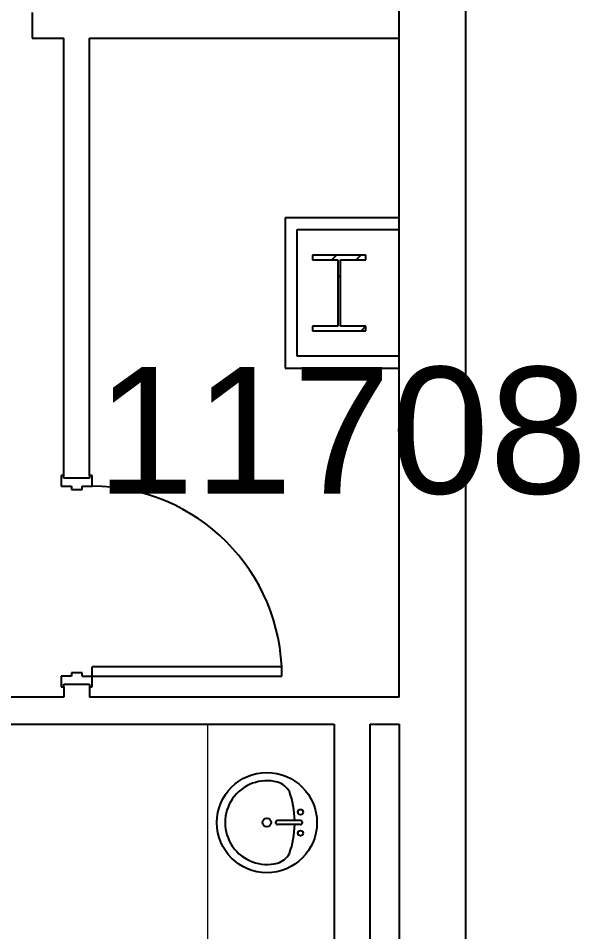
# Model space of a CAD drawing. Header units: inches. Extents: x -60 to 5673, y -29 to 4299.
# Drawn here: x 2057.4 to 2164, y 3206 to 3379.1 of the extents above; entities that cross this region are included whole.
import ezdxf

# ---------------------------------------------------------------- set-up
doc = ezdxf.new("R2010")
doc.units = ezdxf.units.IN
doc.header["$LTSCALE"] = 96
doc.header["$MEASUREMENT"] = 0
for name, color, linetype in [('A-ANNO-ROOM', 4, 'Continuous'), ('A-COLS', 5, 'Continuous'), ('A-DOOR', 2, 'Continuous'), ('A-FLOR-CASE', 3, 'Continuous'), ('A-FLOR-PFIX', 2, 'Continuous'), ('A-WALL-FULL', 6, 'Continuous')]:
    doc.layers.add(name, color=color, linetype=linetype)
doc.layers.add('AE-113$0$A-WALL-PATT', color=2, linetype='Continuous', lineweight=9)
doc.styles.add('ARIAL', font='arial.ttf')
pattern_1 = [(0, (0, 0), (30.72, 7.68), [1.267, -21.773, 1.267, -21.773, -122.88]), (0, (0, 0), (30.72, 7.68), [-46.08, 1.267, -44.813, 1.267, -21.773, -53.76]), (0, (0, 0), (30.72, 7.68), [-115.2, 1.267, -14.093, 1.267, -37.133]), (120, (11.52, 3.84), (-22.011075, 22.7643), [1.267, -21.773, 1.267, -21.773, -122.88]), (120, (11.52, 3.84), (-22.011075, 22.7643), [-46.08, 1.267, -44.813, 1.267, -21.773, -53.76]), (120, (11.52, 3.84), (-22.011075, 22.7643), [-115.2, 1.267, -14.093, 1.267, -37.133]), (240, (15.36, 19.2), (-8.708925, -30.4443), [1.267, -21.773, 1.267, -21.773, -122.88]), (240, (15.36, 19.2), (-8.708925, -30.4443), [-46.08, 1.267, -44.813, 1.267, -21.773, -53.76]), (240, (15.36, 19.2), (-8.708925, -30.4443), [-115.2, 1.267, -14.093, 1.267, -37.133])]
pattern_2 = [(0, (0, 0), (0, 0.48), [18, -9])]

msp = doc.modelspace()

# ---------------------------------------------------------------- hatches: boundary and pattern name
at = {"layer": 'A-COLS'}
h = msp.add_hatch(dxfattribs=at)
h.set_pattern_fill('FP_46', color=256, style=0, pattern_type=2)
h.set_pattern_definition([(45, (-0.0003, 0.0002), (-9.503515, 9.503515), []), (45, (-0.0003, 14.4), (-9.503515, 9.503515), [])])
h.paths.add_polyline_path([(2113.26, 3319.92), (2123.39, 3319.92), (2123.39, 3320.78), (2118.58, 3320.78), (2118.58, 3333.38), (2123.39, 3333.38), (2123.39, 3334.23), (2113.26, 3334.23), (2113.26, 3333.38), (2118.07, 3333.38), (2118.07, 3320.78), (2113.26, 3320.78)], flags=0)
at = {"layer": 'AE-113$0$A-WALL-PATT', "lineweight": 9}
h = msp.add_hatch(dxfattribs=at)
h.set_pattern_fill('FP_107', color=234, style=0, pattern_type=2)
h.set_pattern_definition(pattern_2)
h.paths.add_polyline_path([(2070.95, 3247.33), (2070.95, 3252.95), (2070.33, 3252.95), (2070.33, 3247.33)], flags=0)
h.paths.add_polyline_path([(2070.33, 3291.95), (2070.95, 3291.95), (2070.95, 3375.95), (2070.33, 3375.95), (2070.33, 3330.84)], flags=0)
h = msp.add_hatch(dxfattribs=at)
h.set_pattern_fill('FP_1', color=256, style=0, pattern_type=2)
h.set_pattern_definition(pattern_1)
h.paths.add_polyline_path([(2108.08, 3313.45), (2108.7, 3313.45), (2108.7, 3340.7), (2108.08, 3340.7), (2108.08, 3315.08)], flags=0)
h = msp.add_hatch(dxfattribs=at)
h.set_pattern_fill('FP_1', color=256, style=0, pattern_type=2)
h.set_pattern_definition(pattern_1)
h.paths.add_polyline_path([(2129.7, 3312.83), (2129.7, 3313.45), (2108.08, 3313.45), (2108.08, 3312.83)], flags=0)
h = msp.add_hatch(dxfattribs=at)
h.set_pattern_fill('FP_1', color=256, style=0, pattern_type=2)
h.set_pattern_definition(pattern_1)
h.paths.add_polyline_path([(2112.18, 3249.83), (2130.33, 3249.83), (2130.33, 3250.45), (2070.95, 3250.45), (2070.95, 3249.83), (2091.9, 3249.83)], flags=0)
h = msp.add_hatch(dxfattribs=at)
h.set_pattern_fill('FP_107', color=234, style=0, pattern_type=2)
h.set_pattern_definition(pattern_2)
h.paths.add_polyline_path([(2064.67, 3245.33), (2064.67, 3245.58), (2039.08, 3245.58), (2039.08, 3245.33), (2051.35, 3245.33)], flags=0)
h.paths.add_polyline_path([(2000.08, 3245.33), (2000.08, 3245.58), (1997.58, 3245.58), (1997.58, 3245.33)], flags=0)

# ---------------------------------------------------------------- linework, layer by layer
at = {"layer": 'A-COLS'}
for p, q in [((2123.39, 3334.23), (2113.26, 3334.23)), ((2113.26, 3334.23), (2113.26, 3333.38)), ((2123.39, 3333.38), (2123.39, 3334.23)), ((2113.26, 3333.38), (2118.07, 3333.38)), ((2118.07, 3333.38), (2118.07, 3320.78)), ((2118.58, 3320.78), (2118.58, 3333.38)), ((2118.58, 3333.38), (2123.39, 3333.38)), ((2118.07, 3320.78), (2113.26, 3320.78)), ((2113.26, 3320.78), (2113.26, 3319.92)), ((2123.39, 3320.78), (2118.58, 3320.78)), ((2123.39, 3319.92), (2123.39, 3320.78)), ((2113.26, 3319.92), (2123.39, 3319.92))]:
    msp.add_line(p, q, dxfattribs=at)
at = {"layer": 'A-DOOR'}
for p, q in [((2066.08, 3292.45), (2065.58, 3292.45)), ((2065.58, 3292.45), (2065.58, 3290.45)), ((2066.08, 3291.95), (2066.08, 3292.45)), ((2070.95, 3291.95), (2066.08, 3291.95)), ((2071.45, 3292.45), (2070.95, 3292.45)), ((2070.95, 3292.45), (2070.95, 3291.95)), ((2071.45, 3290.45), (2071.45, 3292.45)), ((2065.58, 3290.45), (2067.52, 3290.45)), ((2067.52, 3290.45), (2067.52, 3289.83)), ((2067.52, 3289.83), (2069.52, 3289.83)), ((2069.52, 3289.83), (2069.52, 3290.45)), ((2069.52, 3290.45), (2071.45, 3290.45)), ((2069.52, 3255.07), (2067.52, 3255.07)), ((2067.52, 3255.07), (2067.52, 3254.45)), ((2069.52, 3254.45), (2069.52, 3255.07)), ((2107.45, 3256.2), (2071.45, 3256.2)), ((2071.45, 3252.45), (2071.45, 3256.2)), ((2107.45, 3254.45), (2107.45, 3256.2)), ((2067.52, 3254.45), (2065.58, 3254.45)), ((2065.58, 3254.45), (2065.58, 3252.45)), ((2066.08, 3252.45), (2066.08, 3252.95)), ((2066.08, 3252.95), (2070.95, 3252.95)), ((2069.52, 3254.45), (2107.45, 3254.45)), ((2070.95, 3252.95), (2070.95, 3252.45)), ((2065.58, 3252.45), (2066.08, 3252.45)), ((2070.95, 3252.45), (2071.45, 3252.45))]:
    msp.add_line(p, q, dxfattribs=at)
msp.add_arc((2071.45, 3254.45), 36, 0, 90, dxfattribs=at)
at = {"layer": 'A-FLOR-CASE', "lineweight": 9}
msp.add_line((2093.33, 3245.33), (2093.33, 3134.53), dxfattribs=at)
at = {"layer": 'A-FLOR-PFIX'}
for p, q in [((2110.97, 3227.08), (2106.61, 3227.08)), ((2110.97, 3226.33), (2106.61, 3226.33))]:
    msp.add_line(p, q, dxfattribs=at)
for centre, radius in [((2104.59, 3226.7), 9.5), ((2110.97, 3228.7), 0.5), ((2104.59, 3226.7), 0.813), ((2110.97, 3224.7), 0.5)]:
    msp.add_circle(centre, radius, dxfattribs=at)
for centre, radius, start, end in [((2104.59, 3226.7), 7.93, 75.3071, 284.6929), ((2105.35, 3230.45), 4.12, 30.7927, 72.1904), ((2092.07, 3226.7), 17.81, 1.2067, 19.2086), ((2106.61, 3226.7), 0.375, 90, 270), ((2110.97, 3226.7), 0.375, 270, 90), ((2092.07, 3226.7), 17.81, 340.7914, 358.7933), ((2105.35, 3222.95), 4.12, 287.8096, 329.2073)]:
    msp.add_arc(centre, radius, start, end, dxfattribs=at)
at = {"layer": 'A-WALL-FULL'}
for p, q in [((2129.7, 3250.45), (2129.7, 3743.83)), ((2142.33, 2877.33), (2142.33, 3734.33)), ((2060.08, 3380.2), (2060.08, 3375.33)), ((2060.08, 3375.33), (2066.08, 3375.33)), ((2066.08, 3292.45), (2066.08, 3375.33)), ((2070.95, 3292.45), (2070.95, 3375.33)), ((2070.95, 3375.33), (2129.7, 3375.33)), ((2108.08, 3341.33), (2108.08, 3312.83)), ((2129.7, 3341.33), (2108.08, 3341.33)), ((2110.33, 3315.08), (2110.33, 3339.08)), ((2110.33, 3339.08), (2129.7, 3339.08)), ((2129.7, 3315.08), (2110.33, 3315.08)), ((2108.08, 3312.83), (2129.7, 3312.83)), ((2066.08, 3252.45), (2066.08, 3250.45)), ((2070.95, 3252.45), (2070.95, 3250.45)), ((2066.08, 3250.45), (2039.58, 3250.45)), ((2129.7, 3250.45), (2070.95, 3250.45)), ((2039.58, 3245.33), (2117.33, 3245.33)), ((2117.33, 3245.33), (2117.33, 3118.03)), ((2124.2, 3095.03), (2124.2, 3245.33)), ((2124.2, 3245.33), (2129.7, 3245.33)), ((2129.7, 3245.33), (2129.7, 2889.95))]:
    msp.add_line(p, q, dxfattribs=at)

# ---------------------------------------------------------------- texts
at = {"layer": 'A-ANNO-ROOM', "style": 'ARIAL'}
msp.add_text('11708', height=24, dxfattribs=at).set_placement((2072.19, 3289.05))

doc.saveas('drawing.dxf')
